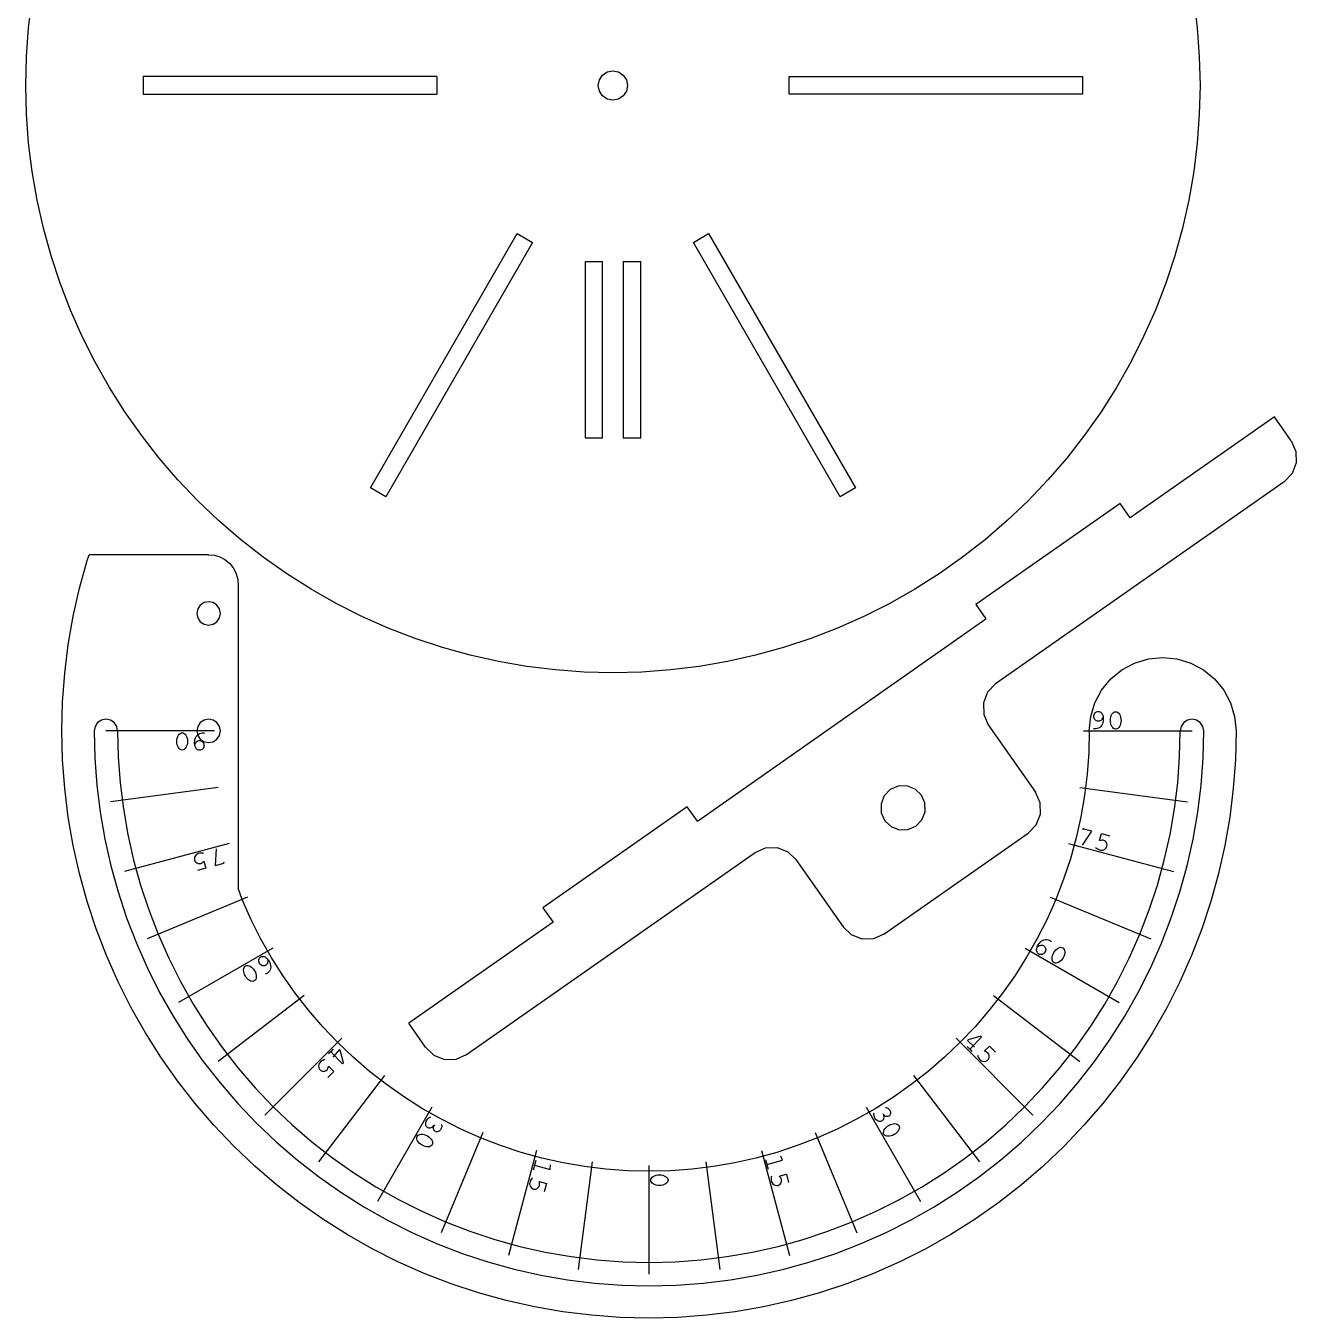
# Model space of a CAD drawing. Header units: metres. Extents: x -210 to 359, y -440 to 179.
# Drawn here: x -210 to 6.4, y -439.9 to -219.8 of the extents above; entities that cross this region are included whole.
import ezdxf

# ---------------------------------------------------------------- set-up
doc = ezdxf.new("R2010")
doc.units = ezdxf.units.M

msp = doc.modelspace()

# ---------------------------------------------------------------- linework, layer by layer
for p, q in [((-209.52, -220.2), (-208.92, -215.33)), ((-11.08, -215.33), (-10.48, -220.2)), ((-209.88, -225.09), (-209.52, -220.2)), ((-10.48, -220.2), (-10.12, -225.09)), ((-210, -230), (-209.88, -225.09)), ((-10.12, -225.09), (-10, -230)), ((-190, -228.5), (-190, -231.5)), ((-140, -228.5), (-190, -228.5)), ((-140, -228.5), (-140, -231.5)), ((-112.31, -229.04), (-111.77, -228.23)), ((-111.77, -228.23), (-110.96, -227.69)), ((-110.96, -227.69), (-110, -227.5)), ((-110, -227.5), (-109.04, -227.69)), ((-109.04, -227.69), (-108.23, -228.23)), ((-108.23, -228.23), (-107.69, -229.04)), ((-80, -231.5), (-80, -228.5)), ((-80, -228.5), (-30, -228.5)), ((-30, -228.5), (-30, -231.5)), ((-209.88, -234.91), (-210, -230)), ((-112.5, -230), (-112.31, -229.04)), ((-112.31, -230.96), (-112.5, -230)), ((-111.77, -231.77), (-112.31, -230.96)), ((-107.69, -230.96), (-108.23, -231.77)), ((-107.69, -229.04), (-107.5, -230)), ((-107.5, -230), (-107.69, -230.96)), ((-10, -230), (-10.12, -234.91)), ((-190, -231.5), (-140, -231.5)), ((-110.96, -232.31), (-111.77, -231.77)), ((-110, -232.5), (-110.96, -232.31)), ((-109.04, -232.31), (-110, -232.5)), ((-108.23, -231.77), (-109.04, -232.31)), ((-30, -231.5), (-80, -231.5)), ((-209.52, -239.8), (-209.88, -234.91)), ((-10.12, -234.91), (-10.48, -239.8)), ((-208.92, -244.67), (-209.52, -239.8)), ((-10.48, -239.8), (-11.08, -244.67)), ((-208.08, -249.51), (-208.92, -244.67)), ((-11.08, -244.67), (-11.92, -249.51)), ((-207, -254.3), (-208.08, -249.51)), ((-11.92, -249.51), (-13, -254.3)), ((-205.69, -259.03), (-207, -254.3)), ((-151.3, -298.53), (-126.3, -255.23)), ((-126.3, -255.23), (-123.7, -256.73)), ((-96.3, -256.73), (-93.7, -255.23)), ((-93.7, -255.23), (-68.7, -298.53)), ((-13, -254.3), (-14.31, -259.03)), ((-123.7, -256.73), (-148.7, -300.03)), ((-71.3, -300.03), (-96.3, -256.73)), ((-204.15, -263.69), (-205.69, -259.03)), ((-14.31, -259.03), (-15.85, -263.69)), ((-114.75, -260), (-111.75, -260)), ((-114.75, -260), (-114.75, -290)), ((-111.75, -290), (-111.75, -260)), ((-108.25, -260), (-105.25, -260)), ((-108.25, -260), (-108.25, -290)), ((-105.25, -290), (-105.25, -260)), ((-202.39, -268.27), (-204.15, -263.69)), ((-15.85, -263.69), (-17.61, -268.27)), ((-200.4, -272.76), (-202.39, -268.27)), ((-17.61, -268.27), (-19.6, -272.76)), ((-198.19, -277.14), (-200.4, -272.76)), ((-19.6, -272.76), (-21.81, -277.14)), ((-195.77, -281.41), (-198.19, -277.14)), ((-21.81, -277.14), (-24.23, -281.41)), ((-193.15, -285.56), (-195.77, -281.41)), ((-24.23, -281.41), (-26.85, -285.56)), ((-190.32, -289.57), (-193.15, -285.56)), ((-26.85, -285.56), (-29.68, -289.57)), ((2.68, -286.44), (-21.9, -303.64)), ((5.55, -290.53), (2.68, -286.44)), ((-187.3, -293.44), (-190.32, -289.57)), ((-114.75, -290), (-111.75, -290)), ((-108.25, -290), (-105.25, -290)), ((-29.68, -289.57), (-32.7, -293.44)), ((5.55, -290.53), (6.33, -292.32)), ((6.33, -292.32), (6.37, -294.27)), ((-184.1, -297.16), (-187.3, -293.44)), ((-32.7, -293.44), (-35.9, -297.16)), ((6.37, -294.27), (5.67, -296.09)), ((5.67, -296.09), (4.32, -297.5)), ((-180.71, -300.71), (-184.1, -297.16)), ((-148.7, -300.03), (-151.3, -298.53)), ((-68.7, -298.53), (-71.3, -300.03)), ((4.32, -297.5), (-44.83, -331.91)), ((-35.9, -297.16), (-39.29, -300.71)), ((-177.16, -304.1), (-180.71, -300.71)), ((-23.62, -301.19), (-48.19, -318.39)), ((-39.29, -300.71), (-42.84, -304.1)), ((-21.9, -303.64), (-23.62, -301.19)), ((-173.44, -307.3), (-177.16, -304.1)), ((-42.84, -304.1), (-46.56, -307.3)), ((-169.57, -310.32), (-173.44, -307.3)), ((-46.56, -307.3), (-50.43, -310.32)), ((-199.56, -310.87), (-199.23, -309.9)), ((-178.86, -309.9), (-199.23, -309.9)), ((-178.86, -309.9), (-177.89, -310)), ((-177.89, -310), (-176.95, -310.28)), ((-200.87, -315.6), (-199.56, -310.87)), ((-176.95, -310.28), (-176.09, -310.74)), ((-176.09, -310.74), (-175.33, -311.36)), ((-175.33, -311.36), (-174.71, -312.12)), ((-174.71, -312.12), (-174.24, -312.99)), ((-165.56, -313.15), (-169.57, -310.32)), ((-50.43, -310.32), (-54.44, -313.15)), ((-174.24, -312.99), (-173.96, -313.92)), ((-173.96, -313.92), (-173.86, -314.9)), ((-161.41, -315.77), (-165.56, -313.15)), ((-54.44, -313.15), (-58.59, -315.77)), ((-201.94, -320.39), (-200.87, -315.6)), ((-173.86, -314.9), (-173.86, -366.66)), ((-157.14, -318.19), (-161.41, -315.77)), ((-58.59, -315.77), (-62.86, -318.19)), ((-180.28, -318.49), (-180.71, -319.14)), ((-179.63, -318.05), (-180.28, -318.49)), ((-178.86, -317.9), (-179.63, -318.05)), ((-178.1, -318.05), (-178.86, -317.9)), ((-177.45, -318.49), (-178.1, -318.05)), ((-177.02, -319.14), (-177.45, -318.49)), ((-152.76, -320.4), (-157.14, -318.19)), ((-62.86, -318.19), (-67.24, -320.4)), ((-48.19, -318.39), (-46.47, -320.85)), ((-202.78, -325.23), (-201.94, -320.39)), ((-180.71, -319.14), (-180.86, -319.9)), ((-180.86, -319.9), (-180.71, -320.67)), ((-180.71, -320.67), (-180.28, -321.31)), ((-177.45, -321.31), (-177.02, -320.67)), ((-176.86, -319.9), (-177.02, -319.14)), ((-177.02, -320.67), (-176.86, -319.9)), ((-148.27, -322.39), (-152.76, -320.4)), ((-95.62, -355.27), (-46.47, -320.85)), ((-67.24, -320.4), (-71.73, -322.39)), ((-180.28, -321.31), (-179.63, -321.75)), ((-179.63, -321.75), (-178.86, -321.9)), ((-178.86, -321.9), (-178.1, -321.75)), ((-178.1, -321.75), (-177.45, -321.31)), ((-143.69, -324.15), (-148.27, -322.39)), ((-71.73, -322.39), (-76.31, -324.15)), ((-203.38, -330.1), (-202.78, -325.23)), ((-139.03, -325.69), (-143.69, -324.15)), ((-76.31, -324.15), (-80.97, -325.69)), ((-134.3, -327), (-139.03, -325.69)), ((-129.51, -328.08), (-134.3, -327)), ((-85.7, -327), (-90.49, -328.08)), ((-80.97, -325.69), (-85.7, -327)), ((-21.15, -328.35), (-18.8, -327.64)), ((-18.8, -327.64), (-16.36, -327.4)), ((-16.36, -327.4), (-13.93, -327.64)), ((-13.93, -327.64), (-11.58, -328.35)), ((-124.67, -328.92), (-129.51, -328.08)), ((-119.8, -329.52), (-124.67, -328.92)), ((-114.91, -329.88), (-119.8, -329.52)), ((-110, -330), (-114.91, -329.88)), ((-105.09, -329.88), (-110, -330)), ((-100.2, -329.52), (-105.09, -329.88)), ((-95.33, -328.92), (-100.2, -329.52)), ((-90.49, -328.08), (-95.33, -328.92)), ((-25.2, -331.06), (-23.31, -329.51)), ((-23.31, -329.51), (-21.15, -328.35)), ((-11.58, -328.35), (-9.42, -329.51)), ((-9.42, -329.51), (-7.52, -331.06)), ((-203.74, -334.99), (-203.38, -330.1)), ((-44.83, -331.91), (-46.18, -333.32)), ((-26.76, -332.96), (-25.2, -331.06)), ((-7.52, -331.06), (-5.97, -332.96)), ((-46.18, -333.32), (-46.89, -335.14)), ((-27.91, -335.12), (-26.76, -332.96)), ((-5.97, -332.96), (-4.82, -335.12)), ((-203.86, -339.9), (-203.74, -334.99)), ((-46.89, -335.14), (-46.84, -337.09)), ((-28.62, -337.46), (-27.91, -335.12)), ((-27.75, -336.74), (-27.62, -336.66)), ((-27.62, -336.66), (-27.48, -336.61)), ((-27.48, -336.61), (-27.34, -336.6)), ((-27.34, -336.6), (-27.19, -336.61)), ((-27.19, -336.61), (-27.05, -336.66)), ((-27.05, -336.66), (-26.92, -336.74)), ((-24.71, -336.75), (-24.54, -336.67)), ((-24.54, -336.67), (-24.36, -336.64)), ((-24.36, -336.64), (-24.18, -336.67)), ((-24.18, -336.67), (-24.01, -336.75)), ((-4.82, -335.12), (-4.1, -337.46)), ((-197.78, -338.49), (-198.21, -339.14)), ((-197.13, -338.05), (-197.78, -338.49)), ((-196.36, -337.9), (-197.13, -338.05)), ((-195.6, -338.05), (-196.36, -337.9)), ((-194.95, -338.49), (-195.6, -338.05)), ((-194.52, -339.14), (-194.95, -338.49)), ((-180.28, -338.49), (-180.71, -339.14)), ((-179.63, -338.05), (-180.28, -338.49)), ((-178.86, -337.9), (-179.63, -338.05)), ((-178.1, -338.05), (-178.86, -337.9)), ((-177.45, -338.49), (-178.1, -338.05)), ((-177.02, -339.14), (-177.45, -338.49)), ((-46.84, -337.09), (-46.06, -338.87)), ((-46.06, -338.87), (-38.03, -350.34)), ((-28.86, -339.9), (-28.62, -337.46)), ((-28.08, -337.43), (-28.07, -337.26)), ((-28.07, -337.59), (-28.08, -337.43)), ((-28.07, -337.26), (-28.03, -337.11)), ((-28.03, -337.74), (-28.07, -337.59)), ((-28.03, -337.11), (-27.96, -336.97)), ((-27.96, -337.89), (-28.03, -337.74)), ((-27.96, -336.97), (-27.86, -336.84)), ((-27.86, -338.01), (-27.96, -337.89)), ((-27.86, -336.84), (-27.75, -336.74)), ((-27.75, -338.11), (-27.86, -338.01)), ((-27.62, -338.19), (-27.75, -338.11)), ((-27.48, -338.24), (-27.62, -338.19)), ((-27.34, -338.25), (-27.48, -338.24)), ((-27.19, -338.24), (-27.34, -338.25)), ((-27.05, -338.19), (-27.19, -338.24)), ((-26.92, -338.11), (-27.05, -338.19)), ((-26.92, -336.74), (-26.8, -336.84)), ((-26.8, -338.01), (-26.92, -338.11)), ((-26.8, -336.84), (-26.7, -336.97)), ((-26.7, -337.89), (-26.8, -338.01)), ((-26.61, -338.7), (-26.73, -338.94)), ((-26.7, -336.97), (-26.62, -337.11)), ((-26.62, -337.74), (-26.7, -337.89)), ((-26.62, -337.11), (-26.56, -337.26)), ((-26.49, -337.56), (-26.62, -337.74)), ((-26.54, -338.45), (-26.61, -338.7)), ((-26.56, -337.26), (-26.52, -337.42)), ((-26.49, -338.18), (-26.54, -338.45)), ((-26.52, -337.42), (-26.49, -337.56)), ((-26.49, -337.56), (-26.47, -337.69)), ((-26.47, -337.93), (-26.49, -338.18)), ((-26.47, -337.69), (-26.47, -337.93)), ((-25.27, -338.11), (-25.25, -337.83)), ((-25.25, -338.4), (-25.27, -338.11)), ((-25.25, -337.83), (-25.2, -337.55)), ((-25.2, -338.68), (-25.25, -338.4)), ((-25.2, -337.55), (-25.12, -337.29)), ((-25.12, -338.93), (-25.2, -338.68)), ((-25.12, -337.29), (-25, -337.07)), ((-25, -337.07), (-24.86, -336.89)), ((-24.86, -336.89), (-24.71, -336.75)), ((-24.01, -336.75), (-23.85, -336.89)), ((-23.85, -336.89), (-23.72, -337.07)), ((-23.72, -337.07), (-23.6, -337.29)), ((-23.6, -337.29), (-23.52, -337.55)), ((-23.52, -338.68), (-23.6, -338.93)), ((-23.52, -337.55), (-23.47, -337.83)), ((-23.47, -338.4), (-23.52, -338.68)), ((-23.47, -337.83), (-23.45, -338.11)), ((-23.45, -338.11), (-23.47, -338.4)), ((-12.78, -338.49), (-13.21, -339.14)), ((-12.13, -338.05), (-12.78, -338.49)), ((-11.36, -337.9), (-12.13, -338.05)), ((-10.6, -338.05), (-11.36, -337.9)), ((-9.95, -338.49), (-10.6, -338.05)), ((-9.52, -339.14), (-9.95, -338.49)), ((-4.1, -337.46), (-3.86, -339.9)), ((-203.74, -344.81), (-203.86, -339.9)), ((-198.21, -339.14), (-198.36, -339.9)), ((-198.36, -339.9), (-198.25, -344.54)), ((-177.86, -339.9), (-196.36, -339.9)), ((-194.36, -339.9), (-194.52, -339.14)), ((-194.36, -339.9), (-194.25, -344.34)), ((-184.21, -341.12), (-184.13, -340.87)), ((-184.13, -340.87), (-184.01, -340.64)), ((-184.01, -340.64), (-183.87, -340.46)), ((-183.87, -340.46), (-183.72, -340.32)), ((-183.72, -340.32), (-183.55, -340.24)), ((-183.55, -340.24), (-183.37, -340.21)), ((-183.37, -340.21), (-183.19, -340.24)), ((-183.19, -340.24), (-183.02, -340.32)), ((-183.02, -340.32), (-182.86, -340.46)), ((-182.86, -340.46), (-182.73, -340.64)), ((-182.73, -340.64), (-182.61, -340.87)), ((-182.61, -340.87), (-182.53, -341.12)), ((-181.12, -341.1), (-181, -340.87)), ((-181, -340.87), (-180.84, -340.66)), ((-180.71, -339.14), (-180.86, -339.9)), ((-180.86, -339.9), (-180.71, -340.67)), ((-180.84, -340.66), (-180.65, -340.49)), ((-180.71, -340.67), (-180.28, -341.31)), ((-180.65, -340.49), (-180.44, -340.37)), ((-180.44, -340.37), (-180.2, -340.29)), ((-180.2, -340.29), (-179.98, -340.25)), ((-179.98, -340.25), (-179.76, -340.25)), ((-179.76, -340.25), (-179.59, -340.27)), ((-177.45, -341.31), (-177.02, -340.67)), ((-176.86, -339.9), (-177.02, -339.14)), ((-177.02, -340.67), (-176.86, -339.9)), ((-29.86, -339.9), (-11.36, -339.9)), ((-28.86, -339.9), (-28.95, -343.58)), ((-27.96, -339.55), (-28.14, -339.53)), ((-27.75, -339.55), (-27.96, -339.55)), ((-27.52, -339.51), (-27.75, -339.55)), ((-27.29, -339.43), (-27.52, -339.51)), ((-27.07, -339.31), (-27.29, -339.43)), ((-26.88, -339.14), (-27.07, -339.31)), ((-26.73, -338.94), (-26.88, -339.14)), ((-25, -339.16), (-25.12, -338.93)), ((-24.86, -339.34), (-25, -339.16)), ((-24.71, -339.48), (-24.86, -339.34)), ((-24.54, -339.56), (-24.71, -339.48)), ((-24.36, -339.59), (-24.54, -339.56)), ((-24.18, -339.56), (-24.36, -339.59)), ((-24.01, -339.48), (-24.18, -339.56)), ((-23.85, -339.34), (-24.01, -339.48)), ((-23.72, -339.16), (-23.85, -339.34)), ((-23.6, -338.93), (-23.72, -339.16)), ((-13.47, -344.34), (-13.36, -339.9)), ((-13.21, -339.14), (-13.36, -339.9)), ((-9.36, -339.9), (-9.52, -339.14)), ((-9.48, -344.54), (-9.36, -339.9)), ((-3.86, -339.9), (-3.98, -344.81)), ((-184.28, -341.69), (-184.26, -341.4)), ((-184.26, -341.97), (-184.28, -341.69)), ((-184.26, -341.4), (-184.21, -341.12)), ((-184.21, -342.25), (-184.26, -341.97)), ((-184.13, -342.51), (-184.21, -342.25)), ((-184.01, -342.73), (-184.13, -342.51)), ((-183.87, -342.91), (-184.01, -342.73)), ((-183.72, -343.05), (-183.87, -342.91)), ((-183.55, -343.13), (-183.72, -343.05)), ((-183.37, -343.16), (-183.55, -343.13)), ((-183.19, -343.13), (-183.37, -343.16)), ((-183.02, -343.05), (-183.19, -343.13)), ((-182.86, -342.91), (-183.02, -343.05)), ((-182.73, -342.73), (-182.86, -342.91)), ((-182.61, -342.51), (-182.73, -342.73)), ((-182.53, -342.25), (-182.61, -342.51)), ((-182.53, -341.12), (-182.48, -341.4)), ((-182.48, -341.97), (-182.53, -342.25)), ((-182.48, -341.4), (-182.46, -341.69)), ((-182.46, -341.69), (-182.48, -341.97)), ((-181.26, -341.87), (-181.23, -341.62)), ((-181.25, -342.11), (-181.26, -341.87)), ((-181.23, -342.24), (-181.25, -342.11)), ((-181.23, -341.62), (-181.19, -341.35)), ((-181.23, -342.24), (-181.11, -342.06)), ((-181.2, -342.38), (-181.23, -342.24)), ((-181.17, -342.54), (-181.2, -342.38)), ((-181.19, -341.35), (-181.12, -341.1)), ((-181.11, -342.69), (-181.17, -342.54)), ((-181.11, -342.06), (-181.03, -341.91)), ((-181.03, -342.83), (-181.11, -342.69)), ((-181.03, -341.91), (-180.92, -341.79)), ((-180.92, -342.96), (-181.03, -342.83)), ((-180.92, -341.79), (-180.81, -341.69)), ((-180.81, -343.06), (-180.92, -342.96)), ((-180.81, -341.69), (-180.68, -341.61)), ((-180.68, -343.14), (-180.81, -343.06)), ((-180.68, -341.61), (-180.54, -341.56)), ((-180.54, -343.19), (-180.68, -343.14)), ((-180.54, -341.56), (-180.39, -341.55)), ((-180.39, -343.2), (-180.54, -343.19)), ((-180.39, -341.55), (-180.25, -341.56)), ((-180.25, -343.19), (-180.39, -343.2)), ((-180.28, -341.31), (-179.63, -341.75)), ((-180.25, -341.56), (-180.11, -341.61)), ((-180.11, -343.14), (-180.25, -343.19)), ((-180.11, -341.61), (-179.98, -341.69)), ((-179.98, -343.06), (-180.11, -343.14)), ((-179.98, -341.69), (-179.86, -341.79)), ((-179.86, -342.96), (-179.98, -343.06)), ((-179.86, -341.79), (-179.77, -341.91)), ((-179.77, -342.83), (-179.86, -342.96)), ((-179.77, -341.91), (-179.7, -342.06)), ((-179.7, -342.69), (-179.77, -342.83)), ((-179.7, -342.06), (-179.66, -342.21)), ((-179.66, -342.54), (-179.7, -342.69)), ((-179.66, -342.21), (-179.64, -342.37)), ((-179.64, -342.37), (-179.66, -342.54)), ((-179.63, -341.75), (-178.86, -341.9)), ((-178.86, -341.9), (-178.1, -341.75)), ((-178.1, -341.75), (-177.45, -341.31)), ((-203.38, -349.7), (-203.74, -344.81)), ((-198.25, -344.54), (-197.91, -349.16)), ((-194.25, -344.34), (-193.93, -348.77)), ((-28.95, -343.58), (-29.22, -347.25)), ((-13.8, -348.77), (-13.47, -344.34)), ((-9.82, -349.16), (-9.48, -344.54)), ((-3.98, -344.81), (-4.35, -349.7)), ((-29.22, -347.25), (-29.68, -350.91)), ((-202.78, -354.57), (-203.38, -349.7)), ((-197.91, -349.16), (-197.34, -353.77)), ((-177.23, -349.56), (-195.57, -351.97)), ((-193.93, -348.77), (-193.38, -353.18)), ((-61.4, -349.3), (-62.76, -349.89)), ((-59.92, -349.26), (-61.4, -349.3)), ((-58.54, -349.8), (-59.92, -349.26)), ((-57.46, -350.83), (-58.54, -349.8)), ((-30.5, -349.56), (-12.16, -351.97)), ((-14.34, -353.18), (-13.8, -348.77)), ((-10.39, -353.77), (-9.82, -349.16)), ((-4.35, -349.7), (-4.95, -354.57)), ((-63.78, -350.97), (-64.32, -352.35)), ((-62.76, -349.89), (-63.78, -350.97)), ((-56.87, -352.18), (-57.46, -350.83)), ((-37.24, -352.13), (-38.03, -350.34)), ((-29.68, -350.91), (-30.3, -354.53)), ((-197.34, -353.77), (-196.55, -358.34)), ((-193.38, -353.18), (-192.62, -357.56)), ((-97.34, -352.81), (-121.92, -370.01)), ((-95.62, -355.27), (-97.34, -352.81)), ((-64.32, -352.35), (-64.29, -353.83)), ((-64.29, -353.83), (-63.69, -355.19)), ((-57.37, -355.05), (-56.84, -353.67)), ((-56.84, -353.67), (-56.87, -352.18)), ((-37.91, -355.9), (-37.2, -354.08)), ((-37.2, -354.08), (-37.24, -352.13)), ((-15.1, -357.56), (-14.34, -353.18)), ((-11.18, -358.34), (-10.39, -353.77)), ((-201.94, -359.41), (-202.78, -354.57)), ((-63.69, -355.19), (-62.62, -356.21)), ((-62.62, -356.21), (-61.24, -356.75)), ((-59.76, -356.72), (-58.4, -356.12)), ((-58.4, -356.12), (-57.37, -355.05)), ((-39.26, -357.31), (-37.91, -355.9)), ((-30.3, -354.53), (-31.11, -358.12)), ((-4.95, -354.57), (-5.79, -359.41)), ((-196.55, -358.34), (-195.53, -362.86)), ((-192.62, -357.56), (-191.65, -361.89)), ((-63.83, -374.51), (-39.26, -357.31)), ((-61.24, -356.75), (-59.76, -356.72)), ((-31.11, -358.12), (-32.09, -361.67)), ((-30.01, -359.38), (-28.42, -357)), ((-29.94, -356.6), (-29.99, -356.75)), ((-28.42, -357), (-29.94, -356.6)), ((-27.12, -358.59), (-26.79, -357.38)), ((-26.91, -358.54), (-27.12, -358.59)), ((-26.71, -358.51), (-26.91, -358.54)), ((-26.79, -357.38), (-25.39, -357.75)), ((-26.49, -358.52), (-26.71, -358.51)), ((-26.27, -358.6), (-26.49, -358.52)), ((-26.08, -358.75), (-26.27, -358.6)), ((-16.08, -361.89), (-15.1, -357.56)), ((-12.2, -362.86), (-11.18, -358.34)), ((-200.87, -364.2), (-201.94, -359.41)), ((-175.34, -359.05), (-193.21, -363.84)), ((-180.84, -360.88), (-181.01, -361.01)), ((-180.67, -360.79), (-180.84, -360.88)), ((-180.42, -360.73), (-180.67, -360.79)), ((-180.24, -360.7), (-180.42, -360.73)), ((-180.03, -360.7), (-180.24, -360.7)), ((-179.84, -360.72), (-180.03, -360.7)), ((-179.68, -360.76), (-179.84, -360.72)), ((-177.56, -359.96), (-177.75, -362.81)), ((-134.94, -395), (-85.79, -360.59)), ((-85.79, -360.59), (-84, -359.8)), ((-84, -359.8), (-82.05, -359.76)), ((-82.05, -359.76), (-80.23, -360.47)), ((-80.23, -360.47), (-78.82, -361.82)), ((-32.39, -359.05), (-14.52, -363.84)), ((-27.78, -359.75), (-27.66, -359.85)), ((-27.66, -359.85), (-27.5, -359.97)), ((-27.5, -359.97), (-27.32, -360.07)), ((-27.32, -360.07), (-27.15, -360.14)), ((-27.15, -360.14), (-26.9, -360.21)), ((-26.9, -360.21), (-26.71, -360.23)), ((-26.71, -360.23), (-26.5, -360.19)), ((-26.5, -360.19), (-26.27, -360.09)), ((-26.27, -360.09), (-26.08, -359.95)), ((-25.94, -358.93), (-26.08, -358.75)), ((-26.08, -359.95), (-25.92, -359.76)), ((-25.85, -359.15), (-25.94, -358.93)), ((-25.92, -359.76), (-25.85, -359.55)), ((-25.82, -359.37), (-25.85, -359.15)), ((-25.85, -359.55), (-25.82, -359.37)), ((-5.79, -359.41), (-6.86, -364.2)), ((-195.53, -362.86), (-194.29, -367.33)), ((-191.65, -361.89), (-190.47, -366.17)), ((-181.25, -361.43), (-181.29, -361.67)), ((-181.29, -361.67), (-181.25, -361.89)), ((-181.16, -361.21), (-181.25, -361.43)), ((-181.25, -361.89), (-181.19, -362.06)), ((-181.19, -362.06), (-181.06, -362.24)), ((-181.01, -361.01), (-181.16, -361.21)), ((-181.06, -362.24), (-180.87, -362.38)), ((-180.87, -362.38), (-180.65, -362.47)), ((-180.65, -362.47), (-180.41, -362.51)), ((-180.41, -362.51), (-180.18, -362.46)), ((-180.18, -362.46), (-179.99, -362.36)), ((-179.99, -362.36), (-179.83, -362.24)), ((-179.83, -362.24), (-179.67, -362.09)), ((-179.67, -362.09), (-179.35, -363.3)), ((-177.75, -362.81), (-176.23, -362.4)), ((-176.23, -362.4), (-176.26, -362.25)), ((-78.82, -361.82), (-70.79, -373.28)), ((-32.09, -361.67), (-33.25, -365.17)), ((-17.26, -366.17), (-16.08, -361.89)), ((-13.43, -367.33), (-12.2, -362.86)), ((-199.56, -368.93), (-200.87, -364.2)), ((-179.35, -363.3), (-180.75, -363.68)), ((-33.25, -365.17), (-34.57, -368.6)), ((-6.86, -364.2), (-8.17, -368.93)), ((-194.29, -367.33), (-192.84, -371.74)), ((-190.47, -366.17), (-189.07, -370.39)), ((-173.15, -368.6), (-173.86, -366.66)), ((-18.65, -370.39), (-17.26, -366.17)), ((-14.89, -371.74), (-13.43, -367.33)), ((-198.02, -373.59), (-199.56, -368.93)), ((-172.23, -368.22), (-189.32, -375.3)), ((-171.66, -371.97), (-173.15, -368.6)), ((-34.57, -368.6), (-36.06, -371.97)), ((-35.5, -368.22), (-18.4, -375.3)), ((-8.17, -368.93), (-9.71, -373.59)), ((-192.84, -371.74), (-191.17, -376.06)), ((-189.07, -370.39), (-187.47, -374.53)), ((-121.92, -370.01), (-120.19, -372.47)), ((-20.25, -374.53), (-18.65, -370.39)), ((-16.56, -376.06), (-14.89, -371.74)), ((-196.25, -378.17), (-198.02, -373.59)), ((-170.01, -375.26), (-171.66, -371.97)), ((-120.19, -372.47), (-144.77, -389.68)), ((-69.39, -374.63), (-70.79, -373.28)), ((-36.06, -371.97), (-37.72, -375.26)), ((-9.71, -373.59), (-11.48, -378.17)), ((-191.17, -376.06), (-189.29, -380.3)), ((-187.47, -374.53), (-185.67, -378.59)), ((-168.19, -378.46), (-170.01, -375.26)), ((-67.57, -375.34), (-69.39, -374.63)), ((-65.62, -375.3), (-67.57, -375.34)), ((-63.83, -374.51), (-65.62, -375.3)), ((-37.72, -375.26), (-39.53, -378.46)), ((-37.56, -376.31), (-37.41, -376.12)), ((-37.41, -376.12), (-37.23, -375.91)), ((-37.23, -375.91), (-37.04, -375.72)), ((-37.04, -375.72), (-36.83, -375.58)), ((-36.83, -375.58), (-36.59, -375.48)), ((-36.59, -375.48), (-36.34, -375.43)), ((-36.34, -375.43), (-36.09, -375.43)), ((-36.09, -375.43), (-35.85, -375.48)), ((-35.85, -375.48), (-35.63, -375.56)), ((-35.63, -375.56), (-35.45, -375.66)), ((-35.45, -375.66), (-35.3, -375.77)), ((-22.05, -378.59), (-20.25, -374.53)), ((-18.44, -380.3), (-16.56, -376.06)), ((-194.26, -382.66), (-196.25, -378.17)), ((-167.95, -376.9), (-183.97, -386.15)), ((-170.19, -378.59), (-170.09, -378.48)), ((-170.09, -378.48), (-169.98, -378.4)), ((-169.98, -378.4), (-169.84, -378.34)), ((-169.84, -378.34), (-169.7, -378.31)), ((-169.7, -378.31), (-169.55, -378.31)), ((-169.55, -378.31), (-169.39, -378.34)), ((-169.39, -378.34), (-169.24, -378.4)), ((-169.24, -378.4), (-169.1, -378.48)), ((-169.1, -378.48), (-168.97, -378.59)), ((-166.22, -381.57), (-168.19, -378.46)), ((-39.53, -378.46), (-41.5, -381.57)), ((-39.78, -376.9), (-23.76, -386.15)), ((-37.84, -377.1), (-37.81, -376.94)), ((-37.84, -377.27), (-37.84, -377.1)), ((-37.81, -377.43), (-37.84, -377.27)), ((-37.81, -376.94), (-37.76, -376.79)), ((-37.76, -377.58), (-37.81, -377.43)), ((-37.76, -376.79), (-37.72, -376.65)), ((-37.69, -377.71), (-37.76, -377.58)), ((-37.72, -376.65), (-37.67, -376.53)), ((-37.72, -376.65), (-37.52, -376.56)), ((-37.59, -377.82), (-37.69, -377.71)), ((-37.67, -376.53), (-37.56, -376.31)), ((-37.47, -377.91), (-37.59, -377.82)), ((-37.52, -376.56), (-37.38, -376.47)), ((-37.33, -377.97), (-37.47, -377.91)), ((-37.38, -376.47), (-37.22, -376.42)), ((-37.19, -377.99), (-37.33, -377.97)), ((-37.22, -376.42), (-37.07, -376.39)), ((-37.04, -377.99), (-37.19, -377.99)), ((-37.07, -376.39), (-36.92, -376.38)), ((-36.89, -377.96), (-37.04, -377.99)), ((-36.92, -376.38), (-36.78, -376.41)), ((-36.75, -377.9), (-36.89, -377.96)), ((-36.78, -376.41), (-36.64, -376.47)), ((-36.62, -377.81), (-36.75, -377.9)), ((-36.64, -376.47), (-36.52, -376.56)), ((-36.5, -377.7), (-36.62, -377.81)), ((-36.52, -376.56), (-36.43, -376.67)), ((-36.41, -377.56), (-36.5, -377.7)), ((-36.43, -376.67), (-36.35, -376.8)), ((-36.34, -377.42), (-36.41, -377.56)), ((-36.35, -376.8), (-36.3, -376.95)), ((-36.3, -377.26), (-36.34, -377.42)), ((-36.3, -376.95), (-36.29, -377.1)), ((-36.29, -377.1), (-36.3, -377.26)), ((-35.2, -378.69), (-35.18, -378.44)), ((-35.18, -378.44), (-35.13, -378.17)), ((-35.13, -378.17), (-35.03, -377.91)), ((-35.03, -377.91), (-34.91, -377.65)), ((-34.91, -377.65), (-34.75, -377.41)), ((-34.75, -377.41), (-34.56, -377.2)), ((-34.56, -377.2), (-34.36, -377.02)), ((-34.36, -377.02), (-34.15, -376.88)), ((-34.15, -376.88), (-33.94, -376.79)), ((-33.94, -376.79), (-33.74, -376.75)), ((-33.74, -376.75), (-33.55, -376.76)), ((-33.55, -376.76), (-33.38, -376.83)), ((-33.38, -376.83), (-33.24, -376.94)), ((-33.2, -378.3), (-33.33, -378.56)), ((-33.24, -376.94), (-33.13, -377.1)), ((-33.11, -378.04), (-33.2, -378.3)), ((-33.13, -377.1), (-33.07, -377.3)), ((-33.05, -377.77), (-33.11, -378.04)), ((-33.07, -377.3), (-33.04, -377.52)), ((-33.04, -377.52), (-33.05, -377.77)), ((-11.48, -378.17), (-13.46, -382.66)), ((-189.29, -380.3), (-187.21, -384.45)), ((-185.67, -378.59), (-183.68, -382.56)), ((-172.9, -380.62), (-172.88, -380.39)), ((-172.89, -380.87), (-172.9, -380.62)), ((-172.88, -380.39), (-172.81, -380.19)), ((-172.81, -380.19), (-172.7, -380.04)), ((-172.7, -380.04), (-172.56, -379.92)), ((-172.56, -379.92), (-172.39, -379.86)), ((-172.39, -379.86), (-172.2, -379.85)), ((-172.2, -379.85), (-172, -379.88)), ((-172, -379.88), (-171.79, -379.97)), ((-171.79, -379.97), (-171.58, -380.11)), ((-171.58, -380.11), (-171.38, -380.29)), ((-171.38, -380.29), (-171.2, -380.5)), ((-171.2, -380.5), (-171.04, -380.74)), ((-170.33, -379.03), (-170.31, -378.87)), ((-170.32, -379.18), (-170.33, -379.03)), ((-170.28, -379.34), (-170.32, -379.18)), ((-170.31, -378.87), (-170.27, -378.73)), ((-170.21, -379.49), (-170.28, -379.34)), ((-170.27, -378.73), (-170.19, -378.59)), ((-170.12, -379.62), (-170.21, -379.49)), ((-170, -379.73), (-170.12, -379.62)), ((-169.87, -379.82), (-170, -379.73)), ((-169.73, -379.88), (-169.87, -379.82)), ((-169.58, -379.92), (-169.73, -379.88)), ((-169.43, -379.92), (-169.58, -379.92)), ((-169.28, -379.89), (-169.43, -379.92)), ((-169.15, -379.83), (-169.28, -379.89)), ((-169.03, -379.74), (-169.15, -379.83)), ((-168.93, -379.63), (-169.03, -379.74)), ((-168.97, -378.59), (-168.86, -378.7)), ((-168.86, -379.5), (-168.93, -379.63)), ((-168.86, -378.7), (-168.8, -378.86)), ((-168.81, -379.35), (-168.86, -379.5)), ((-168.78, -379.19), (-168.81, -379.35)), ((-168.8, -378.86), (-168.78, -379.03)), ((-168.8, -378.86), (-168.68, -378.91)), ((-168.78, -379.03), (-168.78, -379.19)), ((-168.68, -378.91), (-168.55, -379.12)), ((-168.55, -379.12), (-168.45, -379.35)), ((-168.39, -380.61), (-168.52, -380.83)), ((-168.45, -379.35), (-168.36, -379.6)), ((-168.31, -380.37), (-168.39, -380.61)), ((-168.36, -379.6), (-168.3, -379.86)), ((-168.28, -380.12), (-168.31, -380.37)), ((-168.3, -379.86), (-168.28, -380.12)), ((-35.17, -378.92), (-35.2, -378.69)), ((-35.1, -379.11), (-35.17, -378.92)), ((-34.99, -379.27), (-35.1, -379.11)), ((-34.85, -379.38), (-34.99, -379.27)), ((-34.69, -379.45), (-34.85, -379.38)), ((-34.5, -379.46), (-34.69, -379.45)), ((-34.29, -379.42), (-34.5, -379.46)), ((-34.08, -379.33), (-34.29, -379.42)), ((-33.87, -379.19), (-34.08, -379.33)), ((-33.67, -379.02), (-33.87, -379.19)), ((-33.49, -378.8), (-33.67, -379.02)), ((-33.33, -378.56), (-33.49, -378.8)), ((-24.05, -382.56), (-22.05, -378.59)), ((-20.52, -384.45), (-18.44, -380.3)), ((-192.06, -387.04), (-194.26, -382.66)), ((-183.68, -382.56), (-181.49, -386.43)), ((-172.83, -381.13), (-172.89, -380.87)), ((-172.74, -381.4), (-172.83, -381.13)), ((-172.61, -381.65), (-172.74, -381.4)), ((-172.45, -381.9), (-172.61, -381.65)), ((-172.27, -382.11), (-172.45, -381.9)), ((-172.07, -382.29), (-172.27, -382.11)), ((-171.86, -382.43), (-172.07, -382.29)), ((-171.65, -382.51), (-171.86, -382.43)), ((-171.44, -382.55), (-171.65, -382.51)), ((-171.25, -382.54), (-171.44, -382.55)), ((-171.09, -382.48), (-171.25, -382.54)), ((-170.95, -382.36), (-171.09, -382.48)), ((-171.04, -380.74), (-170.91, -381)), ((-170.84, -382.21), (-170.95, -382.36)), ((-170.91, -381), (-170.81, -381.27)), ((-170.77, -382.01), (-170.84, -382.21)), ((-170.81, -381.27), (-170.76, -381.53)), ((-170.75, -381.78), (-170.77, -382.01)), ((-170.76, -381.53), (-170.75, -381.78)), ((-169.04, -381.27), (-169.21, -381.34)), ((-168.86, -381.16), (-169.04, -381.27)), ((-168.68, -381.01), (-168.86, -381.16)), ((-168.52, -380.83), (-168.68, -381.01)), ((-164.1, -384.58), (-166.22, -381.57)), ((-41.5, -381.57), (-43.62, -384.58)), ((-26.24, -386.43), (-24.05, -382.56)), ((-13.46, -382.66), (-15.67, -387.04)), ((-187.21, -384.45), (-184.92, -388.48)), ((-162.57, -384.95), (-177.25, -396.21)), ((-161.84, -387.48), (-164.1, -384.58)), ((-43.62, -384.58), (-45.89, -387.48)), ((-45.16, -384.95), (-30.48, -396.21)), ((-22.81, -388.48), (-20.52, -384.45)), ((-189.64, -391.31), (-192.06, -387.04)), ((-181.49, -386.43), (-179.11, -390.18)), ((-28.62, -390.18), (-26.24, -386.43)), ((-15.67, -387.04), (-18.09, -391.31)), ((-184.92, -388.48), (-182.44, -392.4)), ((-159.44, -390.27), (-161.84, -387.48)), ((-45.89, -387.48), (-48.29, -390.27)), ((-25.29, -392.4), (-22.81, -388.48)), ((-187.01, -395.46), (-189.64, -391.31)), ((-179.11, -390.18), (-176.55, -393.81)), ((-156.9, -392.93), (-159.44, -390.27)), ((-141.9, -393.78), (-144.77, -389.68)), ((-48.29, -390.27), (-50.83, -392.93)), ((-31.17, -393.81), (-28.62, -390.18)), ((-18.09, -391.31), (-20.72, -395.46)), ((-182.44, -392.4), (-179.77, -396.19)), ((-176.55, -393.81), (-173.82, -397.31)), ((-156.19, -392.23), (-169.27, -405.31)), ((-154.23, -395.47), (-156.9, -392.93)), ((-141.9, -393.78), (-140.49, -395.12)), ((-50.83, -392.93), (-53.5, -395.47)), ((-51.54, -392.23), (-38.46, -405.31)), ((-49.67, -393.67), (-49.23, -394.11)), ((-49.49, -392.51), (-49.58, -392.6)), ((-49.58, -392.6), (-48.4, -393.78)), ((-47.36, -391.91), (-49.49, -392.51)), ((-49.23, -394.11), (-47.2, -392.08)), ((-47.2, -392.08), (-47.36, -391.91)), ((-46.74, -394.46), (-45.86, -393.57)), ((-45.86, -393.57), (-44.83, -394.6)), ((-33.91, -397.31), (-31.17, -393.81)), ((-27.96, -396.19), (-25.29, -392.4)), ((-184.18, -399.47), (-187.01, -395.46)), ((-159.43, -396), (-159.6, -396.1)), ((-159.25, -395.92), (-159.43, -396)), ((-159.1, -395.87), (-159.25, -395.92)), ((-158.07, -394.53), (-158.45, -394.91)), ((-157.64, -394.09), (-158.07, -394.53)), ((-158.07, -394.53), (-156.04, -396.57)), ((-156.57, -394.18), (-157.72, -395.45)), ((-156.48, -394.27), (-156.57, -394.18)), ((-155.88, -396.4), (-156.48, -394.27)), ((-151.44, -397.88), (-154.23, -395.47)), ((-140.49, -395.12), (-138.67, -395.83)), ((-138.67, -395.83), (-136.72, -395.79)), ((-136.72, -395.79), (-134.94, -395)), ((-53.5, -395.47), (-56.28, -397.88)), ((-49.23, -394.11), (-48.86, -394.48)), ((-47.89, -395.13), (-47.84, -395.28)), ((-47.84, -395.28), (-47.77, -395.47)), ((-47.77, -395.47), (-47.66, -395.64)), ((-47.66, -395.64), (-47.55, -395.79)), ((-47.55, -395.79), (-47.37, -395.97)), ((-47.37, -395.97), (-47.21, -396.08)), ((-47.21, -396.08), (-47.01, -396.15)), ((-46.53, -394.52), (-46.74, -394.46)), ((-46.35, -394.6), (-46.53, -394.52)), ((-46.53, -396.15), (-46.3, -396.07)), ((-46.17, -394.71), (-46.35, -394.6)), ((-46.3, -396.07), (-46.13, -395.92)), ((-46.01, -394.89), (-46.17, -394.71)), ((-46.13, -395.92), (-46.01, -395.78)), ((-45.93, -395.12), (-46.01, -394.89)), ((-46.01, -395.78), (-45.92, -395.58)), ((-45.89, -395.35), (-45.93, -395.12)), ((-45.92, -395.58), (-45.89, -395.35)), ((-20.72, -395.46), (-23.54, -399.47)), ((-179.77, -396.19), (-176.91, -399.85)), ((-173.82, -397.31), (-170.92, -400.68)), ((-160.12, -396.76), (-160.15, -397.01)), ((-160.15, -397.01), (-160.11, -397.24)), ((-160.04, -396.56), (-160.12, -396.76)), ((-160.11, -397.24), (-160.03, -397.47)), ((-159.93, -396.4), (-160.04, -396.56)), ((-160.03, -397.47), (-159.89, -397.63)), ((-159.75, -396.21), (-159.93, -396.4)), ((-159.89, -397.63), (-159.75, -397.75)), ((-159.6, -396.1), (-159.75, -396.21)), ((-159.75, -397.75), (-159.55, -397.84)), ((-159.55, -397.84), (-159.31, -397.87)), ((-159.31, -397.87), (-159.08, -397.84)), ((-159.08, -397.84), (-158.85, -397.75)), ((-158.85, -397.75), (-158.67, -397.6)), ((-158.67, -397.6), (-158.56, -397.41)), ((-158.56, -397.41), (-158.48, -397.23)), ((-157.54, -397.91), (-158.56, -398.94)), ((-158.48, -397.23), (-158.42, -397.02)), ((-158.42, -397.02), (-157.54, -397.91)), ((-156.04, -396.57), (-155.88, -396.4)), ((-148.54, -400.14), (-151.44, -397.88)), ((-56.28, -397.88), (-59.19, -400.14)), ((-47.01, -396.15), (-46.76, -396.18)), ((-46.76, -396.18), (-46.53, -396.15)), ((-36.81, -400.68), (-33.91, -397.31)), ((-30.81, -399.85), (-27.96, -396.19)), ((-181.16, -403.34), (-184.18, -399.47)), ((-176.91, -399.85), (-173.88, -403.36)), ((-148.91, -398.61), (-160.17, -413.29)), ((-145.53, -402.26), (-148.54, -400.14)), ((-59.19, -400.14), (-62.2, -402.26)), ((-58.82, -398.61), (-47.55, -413.29)), ((-33.84, -403.36), (-30.81, -399.85)), ((-23.54, -399.47), (-26.56, -403.34)), ((-170.92, -400.68), (-167.86, -403.89)), ((-142.42, -404.23), (-145.53, -402.26)), ((-62.2, -402.26), (-65.31, -404.23)), ((-39.87, -403.89), (-36.81, -400.68)), ((-177.96, -407.06), (-181.16, -403.34)), ((-173.88, -403.36), (-170.69, -406.72)), ((-167.86, -403.89), (-164.64, -406.96)), ((-140.86, -403.99), (-150.11, -420.01)), ((-139.22, -406.04), (-142.42, -404.23)), ((-65.31, -404.23), (-68.51, -406.04)), ((-66.86, -403.99), (-57.61, -420.01)), ((-63.58, -404.02), (-63.45, -404.03)), ((-63.45, -404.03), (-63.31, -404.08)), ((-63.31, -404.08), (-63.18, -404.15)), ((-63.18, -404.15), (-63.06, -404.24)), ((-63.06, -404.24), (-62.95, -404.36)), ((-62.95, -404.36), (-62.86, -404.49)), ((-62.86, -404.49), (-62.79, -404.64)), ((-62.79, -404.64), (-62.74, -404.79)), ((-62.74, -404.79), (-62.72, -404.94)), ((-43.09, -406.96), (-39.87, -403.89)), ((-37.04, -406.72), (-33.84, -403.36)), ((-26.56, -403.34), (-29.77, -407.06)), ((-174.57, -410.61), (-177.96, -407.06)), ((-170.69, -406.72), (-167.33, -409.92)), ((-164.64, -406.96), (-161.28, -409.86)), ((-141.89, -406.73), (-141.86, -406.55)), ((-141.89, -406.91), (-141.89, -406.73)), ((-141.85, -407.08), (-141.89, -406.91)), ((-141.86, -406.55), (-141.81, -406.37)), ((-141.79, -407.22), (-141.85, -407.08)), ((-141.81, -406.37), (-141.72, -406.19)), ((-141.72, -406.19), (-141.61, -406.03)), ((-141.61, -406.03), (-141.48, -405.89)), ((-141.48, -405.89), (-141.34, -405.77)), ((-141.34, -405.77), (-141.18, -405.69)), ((-141.18, -405.69), (-141.02, -405.63)), ((-140.39, -406.96), (-140.51, -407.13)), ((-139.25, -406.85), (-139.2, -406.97)), ((-135.93, -407.7), (-139.22, -406.04)), ((-139.2, -406.97), (-139.16, -407.11)), ((-68.51, -406.04), (-71.8, -407.7)), ((-65.55, -405.11), (-65.52, -404.95)), ((-65.55, -405.29), (-65.55, -405.11)), ((-65.52, -405.47), (-65.55, -405.29)), ((-65.47, -405.65), (-65.52, -405.47)), ((-65.38, -405.83), (-65.47, -405.65)), ((-65.27, -405.99), (-65.38, -405.83)), ((-65.14, -406.13), (-65.27, -405.99)), ((-65, -406.25), (-65.14, -406.13)), ((-64.84, -406.34), (-65, -406.25)), ((-64.68, -406.39), (-64.84, -406.34)), ((-64.53, -406.4), (-64.68, -406.39)), ((-64.38, -406.39), (-64.53, -406.4)), ((-64.24, -406.34), (-64.38, -406.39)), ((-64.12, -406.27), (-64.24, -406.34)), ((-64.02, -406.17), (-64.12, -406.27)), ((-64.05, -405.07), (-63.89, -405.29)), ((-63.94, -406.05), (-64.02, -406.17)), ((-63.9, -405.89), (-63.94, -406.05)), ((-63.89, -405.29), (-63.9, -405.46)), ((-63.9, -405.46), (-63.88, -405.69)), ((-63.88, -405.69), (-63.9, -405.89)), ((-63.77, -405.42), (-63.89, -405.29)), ((-63.63, -405.5), (-63.77, -405.42)), ((-63.49, -405.55), (-63.63, -405.5)), ((-63.36, -405.58), (-63.49, -405.55)), ((-63.23, -405.59), (-63.36, -405.58)), ((-63.26, -407.23), (-63.02, -407.07)), ((-63.11, -405.57), (-63.23, -405.59)), ((-62.99, -405.52), (-63.11, -405.57)), ((-63.02, -407.07), (-62.76, -406.94)), ((-62.89, -405.45), (-62.99, -405.52)), ((-62.81, -405.35), (-62.89, -405.45)), ((-62.76, -405.23), (-62.81, -405.35)), ((-62.73, -405.09), (-62.76, -405.23)), ((-62.76, -406.94), (-62.5, -406.85)), ((-62.72, -404.94), (-62.73, -405.09)), ((-62.5, -406.85), (-62.23, -406.8)), ((-62.23, -406.8), (-61.98, -406.78)), ((-61.98, -406.78), (-61.75, -406.81)), ((-61.75, -406.81), (-61.56, -406.88)), ((-61.56, -406.88), (-61.4, -406.98)), ((-61.4, -406.98), (-61.29, -407.12)), ((-46.45, -409.86), (-43.09, -406.96)), ((-40.4, -409.92), (-37.04, -406.72)), ((-29.77, -407.06), (-33.15, -410.61)), ((-143.42, -409.27), (-143.41, -409.08)), ((-143.38, -409.47), (-143.42, -409.27)), ((-143.41, -409.08), (-143.35, -408.91)), ((-143.35, -408.91), (-143.23, -408.77)), ((-143.23, -408.77), (-143.08, -408.66)), ((-143.08, -408.66), (-142.88, -408.6)), ((-142.88, -408.6), (-142.65, -408.57)), ((-142.65, -408.57), (-142.4, -408.58)), ((-142.4, -408.58), (-142.14, -408.64)), ((-142.14, -408.64), (-141.87, -408.73)), ((-141.87, -408.73), (-141.61, -408.86)), ((-141.7, -407.34), (-141.79, -407.22)), ((-141.59, -407.43), (-141.7, -407.34)), ((-141.61, -408.86), (-141.37, -409.02)), ((-141.47, -407.5), (-141.59, -407.43)), ((-141.33, -407.55), (-141.47, -407.5)), ((-141.37, -409.02), (-141.16, -409.2)), ((-141.19, -407.55), (-141.33, -407.55)), ((-141.03, -407.51), (-141.19, -407.55)), ((-141.16, -409.2), (-140.98, -409.4)), ((-140.85, -407.42), (-141.03, -407.51)), ((-140.66, -407.29), (-140.85, -407.42)), ((-140.51, -407.13), (-140.66, -407.29)), ((-140.56, -407.38), (-140.51, -407.13)), ((-140.56, -407.55), (-140.56, -407.38)), ((-140.54, -407.69), (-140.56, -407.55)), ((-140.5, -407.82), (-140.54, -407.69)), ((-140.44, -407.93), (-140.5, -407.82)), ((-140.36, -408.03), (-140.44, -407.93)), ((-140.26, -408.11), (-140.36, -408.03)), ((-140.14, -408.16), (-140.26, -408.11)), ((-140.02, -408.18), (-140.14, -408.16)), ((-139.89, -408.16), (-140.02, -408.18)), ((-139.75, -408.12), (-139.89, -408.16)), ((-139.62, -408.05), (-139.75, -408.12)), ((-139.5, -407.96), (-139.62, -408.05)), ((-139.39, -407.84), (-139.5, -407.96)), ((-139.3, -407.71), (-139.39, -407.84)), ((-139.23, -407.56), (-139.3, -407.71)), ((-132.18, -408.27), (-139.26, -425.36)), ((-139.18, -407.41), (-139.23, -407.56)), ((-139.16, -407.26), (-139.18, -407.41)), ((-139.16, -407.11), (-139.16, -407.26)), ((-132.57, -409.19), (-135.93, -407.7)), ((-129.13, -410.52), (-132.57, -409.19)), ((-75.16, -409.19), (-78.6, -410.52)), ((-75.55, -408.27), (-68.47, -425.36)), ((-71.8, -407.7), (-75.16, -409.19)), ((-63.92, -408.24), (-63.88, -408.04)), ((-63.91, -408.43), (-63.92, -408.24)), ((-63.84, -408.6), (-63.91, -408.43)), ((-63.88, -408.04), (-63.79, -407.83)), ((-63.73, -408.74), (-63.84, -408.6)), ((-63.79, -407.83), (-63.65, -407.62)), ((-63.57, -408.84), (-63.73, -408.74)), ((-63.65, -407.62), (-63.47, -407.42)), ((-63.37, -408.91), (-63.57, -408.84)), ((-63.47, -407.42), (-63.26, -407.23)), ((-63.15, -408.94), (-63.37, -408.91)), ((-62.9, -408.93), (-63.15, -408.94)), ((-62.63, -408.87), (-62.9, -408.93)), ((-62.37, -408.78), (-62.63, -408.87)), ((-62.11, -408.65), (-62.37, -408.78)), ((-61.87, -408.49), (-62.11, -408.65)), ((-61.66, -408.31), (-61.87, -408.49)), ((-61.48, -408.11), (-61.66, -408.31)), ((-61.34, -407.9), (-61.48, -408.11)), ((-61.25, -407.69), (-61.34, -407.9)), ((-61.29, -407.12), (-61.22, -407.29)), ((-61.21, -407.48), (-61.25, -407.69)), ((-61.22, -407.29), (-61.21, -407.48)), ((-171.02, -414), (-174.57, -410.61)), ((-167.33, -409.92), (-163.81, -412.95)), ((-161.28, -409.86), (-157.77, -412.59)), ((-143.29, -409.68), (-143.38, -409.47)), ((-143.16, -409.89), (-143.29, -409.68)), ((-142.98, -410.09), (-143.16, -409.89)), ((-142.77, -410.28), (-142.98, -410.09)), ((-142.52, -410.44), (-142.77, -410.28)), ((-142.27, -410.56), (-142.52, -410.44)), ((-142, -410.66), (-142.27, -410.56)), ((-141.74, -410.71), (-142, -410.66)), ((-141.49, -410.73), (-141.74, -410.71)), ((-141.26, -410.7), (-141.49, -410.73)), ((-141.06, -410.63), (-141.26, -410.7)), ((-140.91, -410.52), (-141.06, -410.63)), ((-140.98, -409.4), (-140.84, -409.61)), ((-140.79, -410.38), (-140.91, -410.52)), ((-140.84, -409.61), (-140.75, -409.82)), ((-140.73, -410.22), (-140.79, -410.38)), ((-140.75, -409.82), (-140.72, -410.03)), ((-140.72, -410.03), (-140.73, -410.22)), ((-125.64, -411.67), (-129.13, -410.52)), ((-123.02, -411.38), (-127.8, -429.25)), ((-84.71, -411.38), (-79.92, -429.25)), ((-78.6, -410.52), (-82.09, -411.67)), ((-49.95, -412.59), (-46.45, -409.86)), ((-43.91, -412.95), (-40.4, -409.92)), ((-33.15, -410.61), (-36.71, -414)), ((-163.81, -412.95), (-160.16, -415.8)), ((-157.77, -412.59), (-154.14, -415.15)), ((-122.09, -412.65), (-125.64, -411.67)), ((-123.15, -413.04), (-123.37, -413.87)), ((-118.5, -413.46), (-122.09, -412.65)), ((-114.87, -414.09), (-118.5, -413.46)), ((-113.52, -413.27), (-115.94, -431.61)), ((-94.2, -413.27), (-91.79, -431.61)), ((-89.23, -413.46), (-92.86, -414.09)), ((-85.64, -412.65), (-89.23, -413.46)), ((-82.09, -411.67), (-85.64, -412.65)), ((-84, -412.89), (-83.77, -413.71)), ((-83.77, -413.71), (-81.09, -413)), ((-81.09, -413), (-81.42, -412.3)), ((-53.58, -415.15), (-49.95, -412.59)), ((-47.57, -415.8), (-43.91, -412.95)), ((-167.3, -417.2), (-171.02, -414)), ((-160.16, -415.8), (-156.37, -418.47)), ((-154.14, -415.15), (-150.39, -417.52)), ((-123.37, -413.87), (-123.6, -414.7)), ((-123.37, -413.87), (-120.69, -414.59)), ((-120.69, -414.59), (-120.62, -413.82)), ((-111.22, -414.54), (-114.87, -414.09)), ((-107.54, -414.81), (-111.22, -414.54)), ((-103.86, -414.9), (-107.54, -414.81)), ((-103.86, -413.9), (-103.86, -432.4)), ((-100.18, -414.81), (-103.86, -414.9)), ((-103.3, -415.9), (-103.12, -415.76)), ((-103.12, -415.76), (-102.9, -415.65)), ((-102.9, -415.65), (-102.64, -415.56)), ((-102.64, -415.56), (-102.37, -415.51)), ((-102.37, -415.51), (-102.08, -415.5)), ((-102.08, -415.5), (-101.79, -415.51)), ((-101.79, -415.51), (-101.51, -415.56)), ((-101.51, -415.56), (-101.26, -415.65)), ((-101.26, -415.65), (-101.03, -415.76)), ((-101.03, -415.76), (-100.85, -415.9)), ((-96.51, -414.54), (-100.18, -414.81)), ((-92.86, -414.09), (-96.51, -414.54)), ((-83.77, -413.71), (-83.55, -414.54)), ((-83.04, -415.87), (-83.06, -416.07)), ((-83.01, -415.72), (-83.04, -415.87)), ((-81.68, -415.71), (-80.46, -415.38)), ((-81.52, -415.87), (-81.68, -415.71)), ((-81.4, -416.03), (-81.52, -415.87)), ((-80.46, -415.38), (-80.09, -416.79)), ((-57.34, -417.52), (-53.58, -415.15)), ((-51.36, -418.47), (-47.57, -415.8)), ((-36.71, -414), (-40.42, -417.2)), ((-163.43, -420.22), (-167.3, -417.2)), ((-150.39, -417.52), (-146.53, -419.71)), ((-124.17, -416.86), (-124.19, -417.05)), ((-124.19, -417.05), (-124.15, -417.27)), ((-124.11, -416.61), (-124.17, -416.86)), ((-124.15, -417.27), (-124.05, -417.5)), ((-124.04, -416.44), (-124.11, -416.61)), ((-124.05, -417.5), (-123.91, -417.68)), ((-123.94, -416.27), (-124.04, -416.44)), ((-123.82, -416.11), (-123.94, -416.27)), ((-123.91, -417.68), (-123.72, -417.84)), ((-123.71, -415.99), (-123.82, -416.11)), ((-123.72, -417.84), (-123.51, -417.91)), ((-123.51, -417.91), (-123.33, -417.94)), ((-123.33, -417.94), (-123.12, -417.92)), ((-123.12, -417.92), (-122.9, -417.83)), ((-122.9, -417.83), (-122.72, -417.68)), ((-122.72, -417.68), (-122.56, -417.5)), ((-122.56, -417.5), (-122.48, -417.27)), ((-122.5, -416.86), (-122.55, -416.65)), ((-122.55, -416.65), (-121.34, -416.97)), ((-122.48, -417.06), (-122.5, -416.86)), ((-122.48, -417.27), (-122.48, -417.06)), ((-121.34, -416.97), (-121.72, -418.38)), ((-103.55, -416.41), (-103.52, -416.23)), ((-103.52, -416.58), (-103.55, -416.41)), ((-103.52, -416.23), (-103.44, -416.06)), ((-103.44, -416.75), (-103.52, -416.58)), ((-103.44, -416.06), (-103.3, -415.9)), ((-103.3, -416.91), (-103.44, -416.75)), ((-103.12, -417.05), (-103.3, -416.91)), ((-102.9, -417.16), (-103.12, -417.05)), ((-102.64, -417.25), (-102.9, -417.16)), ((-102.37, -417.3), (-102.64, -417.25)), ((-102.08, -417.32), (-102.37, -417.3)), ((-101.79, -417.3), (-102.08, -417.32)), ((-101.51, -417.25), (-101.79, -417.3)), ((-101.26, -417.16), (-101.51, -417.25)), ((-101.03, -417.05), (-101.26, -417.16)), ((-100.85, -416.91), (-101.03, -417.05)), ((-100.85, -415.9), (-100.71, -416.06)), ((-100.71, -416.75), (-100.85, -416.91)), ((-100.71, -416.06), (-100.63, -416.23)), ((-100.63, -416.58), (-100.71, -416.75)), ((-100.63, -416.23), (-100.6, -416.41)), ((-100.6, -416.41), (-100.63, -416.58)), ((-83.06, -416.07), (-83.06, -416.27)), ((-83.06, -416.27), (-83.04, -416.46)), ((-83.04, -416.46), (-82.97, -416.71)), ((-82.97, -416.71), (-82.89, -416.88)), ((-82.89, -416.88), (-82.75, -417.05)), ((-82.75, -417.05), (-82.55, -417.2)), ((-82.55, -417.2), (-82.33, -417.28)), ((-82.33, -417.28), (-82.09, -417.33)), ((-82.09, -417.33), (-81.88, -417.29)), ((-81.88, -417.29), (-81.7, -417.22)), ((-81.7, -417.22), (-81.53, -417.09)), ((-81.53, -417.09), (-81.38, -416.9)), ((-81.3, -416.22), (-81.4, -416.03)), ((-81.38, -416.9), (-81.3, -416.69)), ((-81.26, -416.45), (-81.3, -416.22)), ((-81.3, -416.69), (-81.26, -416.45)), ((-61.2, -419.71), (-57.34, -417.52)), ((-40.42, -417.2), (-44.29, -420.22)), ((-159.42, -423.05), (-163.43, -420.22)), ((-156.37, -418.47), (-152.45, -420.96)), ((-146.53, -419.71), (-142.56, -421.71)), ((-65.17, -421.71), (-61.2, -419.71)), ((-55.28, -420.96), (-51.36, -418.47)), ((-44.29, -420.22), (-48.31, -423.05)), ((-152.45, -420.96), (-148.41, -423.24)), ((-142.56, -421.71), (-138.5, -423.51)), ((-69.23, -423.51), (-65.17, -421.71)), ((-59.32, -423.24), (-55.28, -420.96)), ((-155.27, -425.67), (-159.42, -423.05)), ((-148.41, -423.24), (-144.27, -425.33)), ((-138.5, -423.51), (-134.35, -425.11)), ((-73.38, -425.11), (-69.23, -423.51)), ((-63.46, -425.33), (-59.32, -423.24)), ((-48.31, -423.05), (-52.45, -425.67)), ((-151, -428.09), (-155.27, -425.67)), ((-144.27, -425.33), (-140.03, -427.21)), ((-134.35, -425.11), (-130.13, -426.5)), ((-130.13, -426.5), (-125.85, -427.69)), ((-81.87, -427.69), (-77.59, -426.5)), ((-77.59, -426.5), (-73.38, -425.11)), ((-67.7, -427.21), (-63.46, -425.33)), ((-52.45, -425.67), (-56.72, -428.09)), ((-146.62, -430.3), (-151, -428.09)), ((-140.03, -427.21), (-135.7, -428.88)), ((-135.7, -428.88), (-131.3, -430.33)), ((-125.85, -427.69), (-121.52, -428.66)), ((-121.52, -428.66), (-117.14, -429.42)), ((-90.58, -429.42), (-86.21, -428.66)), ((-86.21, -428.66), (-81.87, -427.69)), ((-76.43, -430.33), (-72.03, -428.88)), ((-72.03, -428.88), (-67.7, -427.21)), ((-56.72, -428.09), (-61.11, -430.3)), ((-142.13, -432.29), (-146.62, -430.3)), ((-131.3, -430.33), (-126.83, -431.57)), ((-117.14, -429.42), (-112.73, -429.96)), ((-112.73, -429.96), (-108.3, -430.29)), ((-108.3, -430.29), (-103.86, -430.4)), ((-103.86, -430.4), (-99.42, -430.29)), ((-99.42, -430.29), (-94.99, -429.96)), ((-94.99, -429.96), (-90.58, -429.42)), ((-80.9, -431.57), (-76.43, -430.33)), ((-61.11, -430.3), (-65.6, -432.29)), ((-137.55, -434.05), (-142.13, -432.29)), ((-126.83, -431.57), (-122.3, -432.58)), ((-122.3, -432.58), (-117.73, -433.38)), ((-117.73, -433.38), (-113.13, -433.95)), ((-94.6, -433.95), (-90, -433.38)), ((-90, -433.38), (-85.43, -432.58)), ((-85.43, -432.58), (-80.9, -431.57)), ((-65.6, -432.29), (-70.17, -434.05)), ((-132.89, -435.59), (-137.55, -434.05)), ((-128.16, -436.9), (-132.89, -435.59)), ((-113.13, -433.95), (-108.5, -434.29)), ((-108.5, -434.29), (-103.86, -434.4)), ((-103.86, -434.4), (-99.23, -434.29)), ((-99.23, -434.29), (-94.6, -433.95)), ((-74.84, -435.59), (-79.57, -436.9)), ((-70.17, -434.05), (-74.84, -435.59)), ((-123.37, -437.98), (-128.16, -436.9)), ((-79.57, -436.9), (-84.35, -437.98)), ((-118.54, -438.82), (-123.37, -437.98)), ((-113.67, -439.42), (-118.54, -438.82)), ((-108.77, -439.78), (-113.67, -439.42)), ((-103.86, -439.9), (-108.77, -439.78)), ((-98.96, -439.78), (-103.86, -439.9)), ((-94.06, -439.42), (-98.96, -439.78)), ((-89.19, -438.82), (-94.06, -439.42)), ((-84.35, -437.98), (-89.19, -438.82))]:
    msp.add_line(p, q)

doc.saveas('drawing.dxf')
